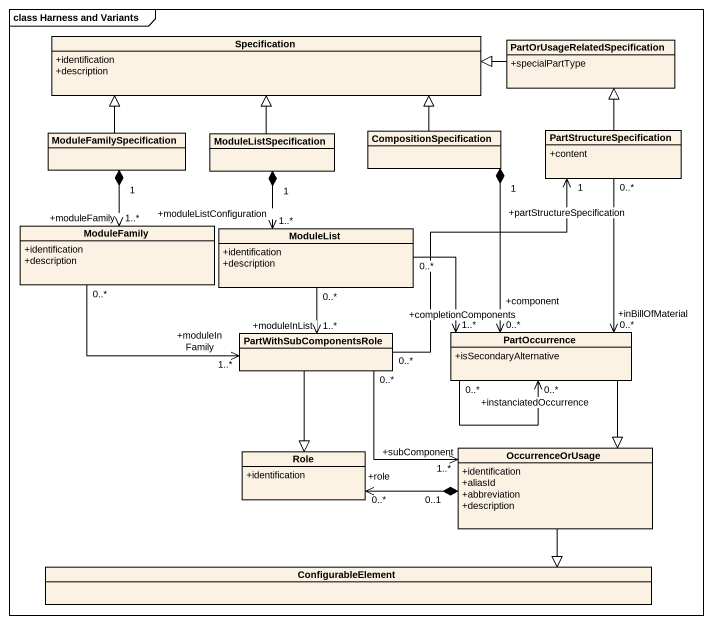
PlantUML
@startuml
mainframe class Harness and Variants
hide circle
hide empty members
skinparam classAttributeIconSize 0
class Specification {
  +identification
  +description
}
class "PartOrUsageRelatedSpecification" as PartOrUsageRelatedSpecificat {
  +specialPartType
}
class ModuleFamilySpecification
class ModuleListSpecification
class CompositionSpecification
class PartStructureSpecification {
  +content
}
class ModuleFamily {
  +identification
  +description
}
class ModuleList {
  +identification
  +description
}
class PartWithSubComponentsRole
class PartOccurrence {
  +isSecondaryAlternative
}
class Role {
  +identification
}
class OccurrenceOrUsage {
  +identification
  +aliasId
  +abbreviation
  +description
}
class ConfigurableElement
PartOrUsageRelatedSpecificat -left-|> Specification
ModuleFamilySpecification -right-|> Specification
ModuleFamilySpecification "1" *--> "+moduleFamily\n1..*" ModuleFamily
ModuleListSpecification -up-|> Specification
ModuleListSpecification "1" *--> "+moduleListConfiguration\n1..*" ModuleList
CompositionSpecification -left-|> Specification
CompositionSpecification "1" *--> "+component\n0..*" PartOccurrence
PartStructureSpecification -up-|> PartOrUsageRelatedSpecificat
PartStructureSpecification "0..*" --> "+inBillOfMaterial\n0..*" PartOccurrence
ModuleFamily "0..*" -right-> "+moduleInFamily\n1..*" PartWithSubComponentsRole
ModuleList "0..*" --> "+moduleInList\n1..*" PartWithSubComponentsRole
ModuleList "0..*" -right-> "+completionComponents\n1..*" PartOccurrence
PartWithSubComponentsRole "0..*" -up-> "+partStructureSpecification\n1" PartStructureSpecification
PartWithSubComponentsRole --|> Role
PartWithSubComponentsRole "0..*" -right-> "+subComponent\n1..*" OccurrenceOrUsage
PartOccurrence "0..*" --> "+instanciatedOccurrence\n0..*" PartOccurrence
PartOccurrence --|> OccurrenceOrUsage
OccurrenceOrUsage "0..1" *-left-> "+role\n0..*" Role
OccurrenceOrUsage -left-|> ConfigurableElement
@enduml
